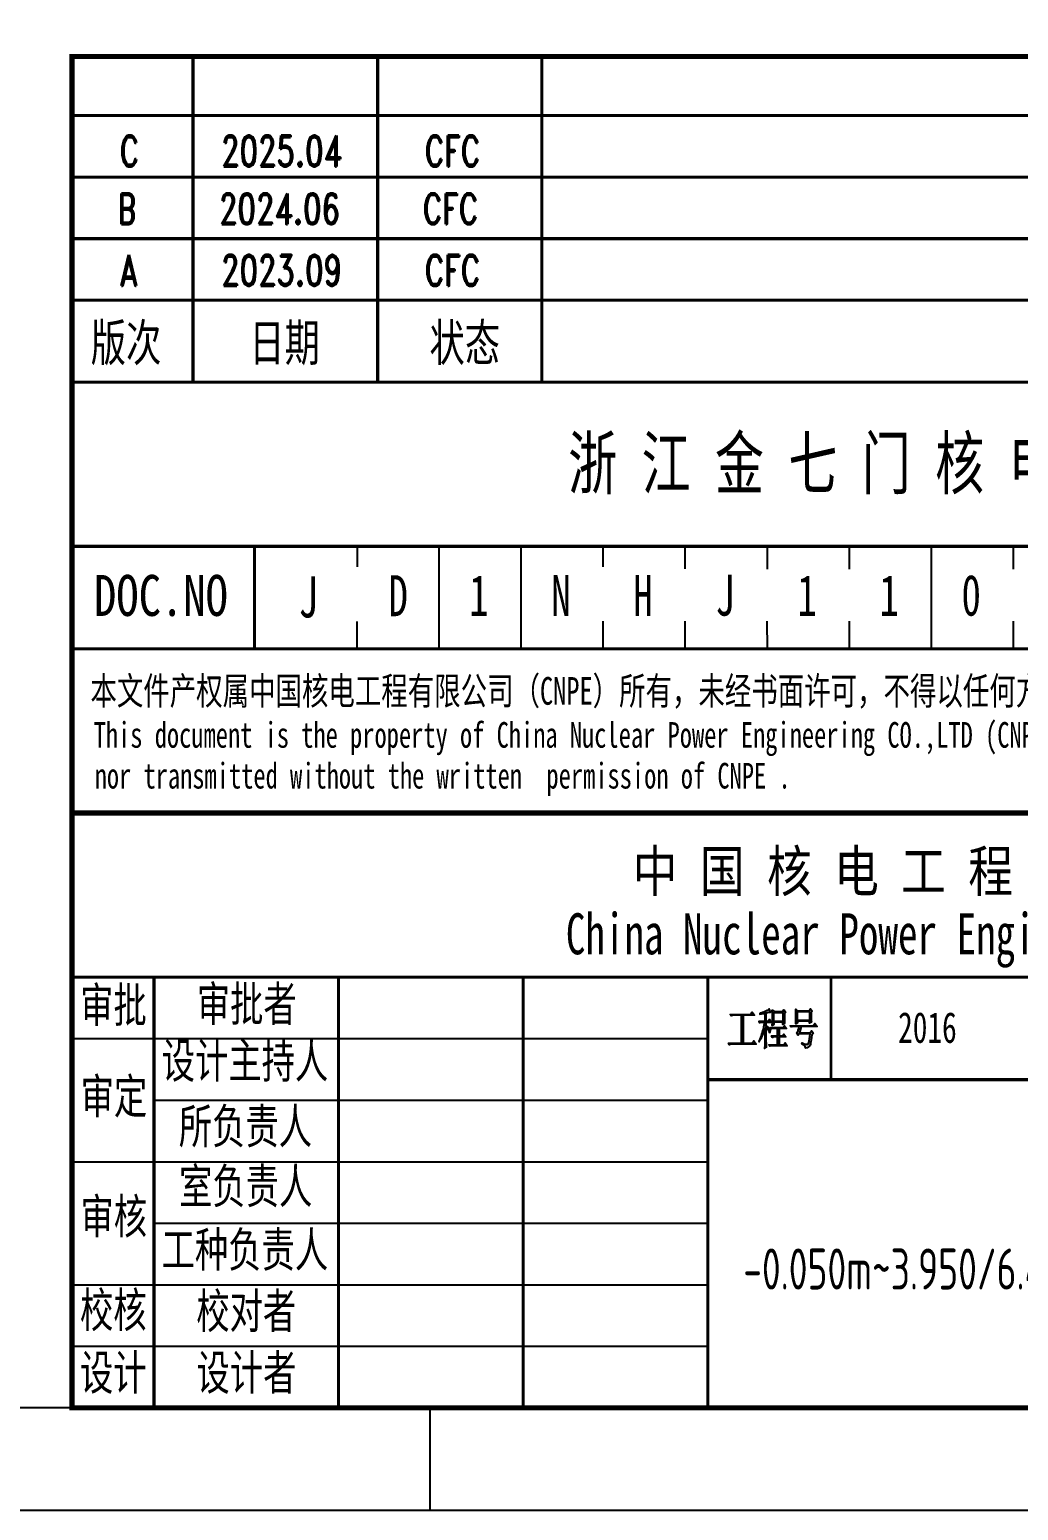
# Model space of a CAD drawing. Extents: x -383207 to 558143, y -95136 to 11777.
# Drawn here: x 404803 to 407213, y -93974 to -90364 of the extents above; entities that cross this region are included whole.
import ezdxf

# ---------------------------------------------------------------- set-up
doc = ezdxf.new("R2010")
doc.units = 0
doc.linetypes.add('CONTINOUS', pattern=[0])
doc.layers.get('0').update_dxf_attribs({"linetype": 'CONTINUOUS'})
for name, color, linetype in [('1', 7, 'CONTINUOUS'), ('BORDER', 7, 'CONTINUOUS'), ('B版云线202106', 2, 'CONTINUOUS'), ('TK', 4, 'CONTINUOUS'), ('图框', 4, 'CONTINOUS')]:
    doc.layers.add(name, color=color, linetype=linetype)
doc.styles.add('romand', font='romand.shx', dxfattribs={"width": 0.7, "height": 200, "bigfont": 'OCHINESE.shx'})
doc.styles.add('TSSD_Dimension', font='Tssdeng.shx', dxfattribs={"width": 0.7, "bigfont": 'tssdchn.shx'})
doc.styles.add('宋体', font='', dxfattribs={"width": 0.7})
doc.styles.get('宋体').set_extended_font_data('SimSun')

# ---------------------------------------------------------------- blocks, each defined once
blk = doc.blocks.new('tk1')
blk.add_lwpolyline([(46133.8, -541817.7), (82431.8, -541817.7), (82431.8, -562342.7), (46133.8, -562342.7)], close=True)
at = {"color": 4, "flags": 128}
for points in [[(78803.8, -562342.7), (78803.8, -562592.7)], [(82683.8, -562592.7), (45508.8, -562592.7)]]:
    blk.add_lwpolyline(points, dxfattribs=at)

msp = doc.modelspace()

# ---------------------------------------------------------------- hatches: boundary and pattern name
at = {"layer": '1'}
h = msp.add_hatch(color=2, dxfattribs=at)
h.paths.add_polyline_path([(406542.6, -92766.6), (406570, -92766.6), (406564.7, -92759.2), (406560.9, -92764.5), (406511.1, -92764.5), (406513.4, -92767.8), (406516.4, -92766.9), (406519.3, -92766.6), (406538.2, -92766.6), (406538.2, -92834.9), (406507, -92834.9), (406509.4, -92838.3), (406512.2, -92837.3), (406515.2, -92837.1), (406573.8, -92837.1), (406568.2, -92829.1), (406564.2, -92834.9), (406542.6, -92834.9)])
h.paths.add_polyline_path([(406598.9, -92804), (406598.8, -92797), (406598.8, -92793.7), (406601.1, -92797.1), (406602.9, -92800.7), (406604.4, -92804.3), (406604.7, -92805.4), (406606.2, -92808.8), (406607.9, -92807.8), (406608.1, -92807.1), (406608.9, -92803.2), (406607.8, -92799.4), (406607.6, -92799.1), (406605.7, -92797), (406603, -92794.9), (406599.7, -92792.6), (406598.8, -92792), (406598.8, -92783.7), (406611.1, -92783.7), (406606.4, -92777.1), (406603.2, -92781.6), (406598.8, -92781.6), (406598.8, -92760.8), (406603, -92759.8), (406606.2, -92759), (406608.6, -92758.7), (406609.3, -92758.7), (406605.5, -92751.2), (406603.8, -92753), (406601.1, -92754.8), (406597.7, -92756.7), (406595.9, -92757.5), (406592.5, -92758.9), (406589.4, -92760.1), (406586.4, -92761.1), (406583.7, -92761.8), (406582.8, -92762), (406582.8, -92763.7), (406586.8, -92763.1), (406590.1, -92762.6), (406593, -92762), (406595.1, -92761.7), (406595.1, -92781.6), (406580.5, -92781.6), (406582.8, -92785), (406585.4, -92783.7), (406594.2, -92783.7), (406593.7, -92787.5), (406593, -92791.5), (406592, -92795.8), (406591, -92800.2), (406589.8, -92804.9), (406588.7, -92808.7), (406587.5, -92812.6), (406586.2, -92816.6), (406584.7, -92820.5), (406583.1, -92824.5), (406581.5, -92828.5), (406580.8, -92830), (406581.3, -92831.3), (406585.1, -92824.9), (406586.9, -92821.4), (406588.6, -92817.7), (406590.1, -92813.9), (406591.7, -92810), (406593.1, -92805.9), (406594.4, -92801.6), (406595.1, -92799.1), (406595, -92804.9), (406595, -92834.1), (406594.9, -92837.9), (406594.9, -92841.5), (406594.7, -92844.8), (406594.7, -92847.5), (406599.1, -92844.5), (406599.1, -92843), (406599, -92840.9), (406599, -92834.9), (406598.9, -92831.1)])
h.paths.add_polyline_path([(406643.1, -92762), (406645.7, -92759.5), (406641.7, -92753.7), (406639.1, -92757.5), (406617.8, -92757.5), (406613.4, -92753.7), (406613.5, -92758.1), (406613.5, -92758.1), (406613.6, -92762.6), (406613.7, -92767), (406613.7, -92776.5), (406613.6, -92781), (406613.6, -92785.4), (406613.5, -92789.8), (406613.4, -92791.2), (406617.5, -92788.7), (406617.5, -92783.7), (406639.3, -92783.7), (406639.3, -92789.2), (406643.4, -92787), (406643.4, -92784.5), (406643.2, -92781.2), (406643.2, -92777.1), (406643.1, -92772)])
h.paths.add_polyline_path([(406617.5, -92759.5), (406639.3, -92759.5), (406639.3, -92781.6), (406617.5, -92781.6)], flags=16)
h.paths.add_polyline_path([(406630, -92798.6), (406647.8, -92798.6), (406643.1, -92792), (406639.9, -92796.6), (406609.6, -92796.6), (406611.9, -92800), (406614.5, -92798.6), (406626.2, -92798.6), (406626.2, -92817), (406611.3, -92817), (406613.7, -92820.4), (406616.3, -92819.2), (406626.2, -92819.2), (406626.2, -92838.7), (406605.3, -92838.7), (406607.6, -92842.1), (406610.5, -92841.1), (406613.4, -92840.7), (406649.9, -92840.7), (406644.9, -92833.8), (406641.3, -92838.7), (406630, -92838.7), (406630, -92819.2), (406646.3, -92819.2), (406641.7, -92812.4), (406638.5, -92817), (406630, -92817)])
h.paths.add_polyline_path([(406708.5, -92773.3), (406708.5, -92759.2), (406710.7, -92756.2), (406706.7, -92751.2), (406704.1, -92755.4), (406675.1, -92755.4), (406670.9, -92752), (406671, -92756.3), (406671, -92760.7), (406671.1, -92765.2), (406671.1, -92774.2), (406671, -92778.7), (406671, -92783.1), (406670.9, -92787.3), (406670.9, -92787.5), (406675.1, -92785.4), (406675.1, -92781.2), (406704.3, -92781.2), (406704.3, -92785.8), (406708.7, -92783.2), (406708.6, -92780.9), (406708.6, -92777.5)])
h.paths.add_polyline_path([(406675.1, -92757.5), (406704.3, -92757.5), (406704.3, -92779.1), (406675.1, -92779.1)], flags=16)
h.paths.add_polyline_path([(406683.7, -92794.1), (406722.5, -92794.1), (406717.1, -92786.7), (406713.3, -92792), (406657.1, -92792), (406659.5, -92795.3), (406662.1, -92794.1), (406678.7, -92794.1), (406677.8, -92798.9), (406676.7, -92802.9), (406676.3, -92804.1), (406674.4, -92807.8), (406672.9, -92809.6), (406676.3, -92815.4), (406678.9, -92811.6), (406705.7, -92811.6), (406705, -92818.6), (406704.2, -92824.4), (406703.4, -92829), (406702.4, -92832.7), (406701.5, -92835.1), (406700.5, -92836.5), (406698.5, -92837.2), (406696, -92837.2), (406692.9, -92836.6), (406689.3, -92835.4), (406685.9, -92834.1), (406685.7, -92835.8), (406689.3, -92838.3), (406692, -92840.9), (406693.8, -92843.6), (406694.6, -92846.4), (406694.7, -92847), (406698.3, -92845.6), (406700.9, -92844.2), (406701.5, -92843.7), (406703.8, -92841.5), (406705.5, -92839.1), (406706.2, -92837.4), (406706.9, -92834.7), (406707.8, -92831), (406708.6, -92826.2), (406709.4, -92820.4), (406710.1, -92814.1), (406713.1, -92811.2), (406708.7, -92804.9), (406705.5, -92809.6), (406679.5, -92809.6)])

# ---------------------------------------------------------------- linework, layer by layer
at = {"color": 2, "linetype": 'Continuous'}
msp.add_line((405351.5, -91623.4), (405351.5, -91873.4), dxfattribs=at)
msp.add_lwpolyline([(372483.6, -72948.5), (409658.6, -72948.5), (409658.6, -93973.5), (372483.6, -93973.5)], close=True)
at = {"layer": '1', "color": 2}
for p, q in [((404906.4, -92225.1), (404906.4, -90429.3)), ((405601.5, -91648.4), (405601.5, -91648.4)), ((405801.5, -91873.4), (405801.5, -91623.4)), ((406001.5, -91873.4), (406001.5, -91623.4)), ((406201.5, -91673.4), (406201.5, -91623.4)), ((406401.5, -91678.6), (406401.5, -91623.4)), ((406601.5, -91679.4), (406601.5, -91623.4)), ((406801.6, -91679.4), (406801.6, -91623.4)), ((407001.6, -91873.4), (407001.6, -91623.4)), ((407201.6, -91679.4), (407201.6, -91623.4)), ((405601.5, -91873.4), (405601.5, -91806.4)), ((406201.5, -91873.4), (406201.5, -91805.5)), ((406401.5, -91873.4), (406401.3, -91805.5)), ((406601.5, -91873.4), (406601.3, -91805.5)), ((406801.6, -91873.4), (406801.6, -91805.5)), ((407201.6, -91873.4), (407201.6, -91805.5)), ((409401.7, -91873.4), (404901.5, -91873.4)), ((404906.4, -92823.5), (406456.5, -92823.5)), ((405106.4, -92973.5), (406456.5, -92973.5)), ((404906.4, -93123.5), (406456.5, -93123.5)), ((405106.4, -93273.5), (406456.5, -93273.5)), ((404906.4, -93423.5), (406456.5, -93423.5)), ((404906.4, -93573.5), (406456.5, -93573.5)), ((409406.6, -93723.5), (404906.4, -93723.5)), ((409406.6, -93723.5), (404906.4, -93723.5))]:
    msp.add_line(p, q, dxfattribs=at)
at = {"layer": '1', "color": 2, "const_width": 12.5}
for points in [[(404906.4, -93723.5), (409406.6, -93723.5), (409406.6, -90429.3), (404906.4, -90429.3)], [(404906.4, -92273.5), (409406.6, -92273.5), (409406.6, -93723.5), (404906.4, -93723.5)]]:
    msp.add_lwpolyline(points, close=True, dxfattribs=at)
at = {"layer": '1', "color": 2}
for points, const_width in [([(405201.5, -90423.4), (405201.5, -91223.4)], 7.5), ([(405651.5, -90423.4), (405651.5, -91223.4)], 7.5), ([(406051.5, -90423.4), (406051.5, -91223.4)], 7.5), ([(404901.5, -90573.4), (409401.7, -90573.4)], 7.5), ([(404901.5, -90723.4), (409401.7, -90723.4)], 7.5), ([(404901.5, -90873.4), (409401.7, -90873.4)], 7.5), ([(404901.5, -91023.4), (409401.7, -91023.4)], 7.5), ([(404901.5, -91223.4), (409401.7, -91223.4)], 7.5), ([(404901.5, -91623.4), (409401.7, -91623.4)], 7.5), ([(405351.5, -91623.4), (405351.5, -91873.4)], 7.5), ([(404901.5, -91873.4), (409401.7, -91873.4)], 7.5), ([(404906.4, -91873.4), (409406.6, -91873.4)], 7.5), ([(404906.4, -92673.5), (409406.6, -92673.5)], 7.5), ([(405106.4, -92673.5), (405106.4, -93723.5)], 7.5), ([(405556.4, -92673.5), (405556.4, -93723.5)], 7.5), ([(406006.5, -92673.5), (406006.5, -93723.5)], 7.5), ([(406456.5, -92673.5), (406456.5, -93723.5)], 7.5), ([(406756.5, -92673.5), (406756.5, -92923.5)], 6.25), ([(406456.5, -92923.5), (409406.6, -92923.5)], 7.5)]:
    msp.add_lwpolyline(points, dxfattribs=dict(at, const_width=const_width))
for points in [[(406515.2, -92837.1), (406512.2, -92837.3), (406509.4, -92838.3), (406507, -92834.9), (406538.2, -92834.9), (406538.2, -92766.6), (406519.3, -92766.6), (406516.4, -92766.9), (406513.4, -92767.8), (406511.1, -92764.5), (406560.9, -92764.5), (406564.7, -92759.2), (406570, -92766.6), (406542.6, -92766.6), (406542.6, -92834.9), (406564.2, -92834.9), (406568.2, -92829.1), (406573.8, -92837.1)], [(406604.4, -92804.3), (406604.7, -92805.4), (406606.2, -92808.8), (406607.9, -92807.8), (406608.1, -92807.1), (406608.9, -92803.2), (406607.8, -92799.4), (406607.6, -92799.1), (406605.7, -92797), (406603, -92794.9), (406599.7, -92792.6), (406598.8, -92792), (406598.8, -92783.7), (406611.1, -92783.7), (406606.4, -92777.1), (406603.2, -92781.6), (406598.8, -92781.6), (406598.8, -92760.8), (406603, -92759.8), (406606.2, -92759), (406608.6, -92758.7), (406609.3, -92758.7), (406605.5, -92751.2), (406603.8, -92753), (406601.1, -92754.8), (406597.7, -92756.7), (406595.9, -92757.5), (406592.5, -92758.9), (406589.4, -92760.1), (406586.4, -92761.1), (406583.7, -92761.8), (406582.8, -92762), (406582.8, -92763.7), (406586.8, -92763.1), (406590.1, -92762.6), (406593, -92762), (406595.1, -92761.7), (406595.1, -92781.6), (406580.5, -92781.6), (406582.8, -92785), (406585.4, -92783.7), (406594.2, -92783.7), (406593.7, -92787.5), (406593, -92791.5), (406592, -92795.8), (406591, -92800.2), (406589.8, -92804.9), (406588.7, -92808.7), (406587.5, -92812.6), (406586.2, -92816.6), (406584.7, -92820.5), (406583.1, -92824.5), (406581.5, -92828.5), (406580.8, -92830), (406581.3, -92831.3), (406585.1, -92824.9), (406586.9, -92821.4), (406588.6, -92817.7), (406590.1, -92813.9), (406591.7, -92810), (406593.1, -92805.9), (406594.4, -92801.6), (406595.1, -92799.1), (406595, -92804.9), (406595, -92834.1), (406594.9, -92837.9), (406594.9, -92841.5), (406594.7, -92844.8), (406594.7, -92847.5), (406599.1, -92844.5), (406599.1, -92843), (406599, -92840.9), (406599, -92834.9), (406598.9, -92831.1), (406598.9, -92804), (406598.8, -92797), (406598.8, -92793.7), (406601.1, -92797.1), (406602.9, -92800.7)], [(406617.5, -92781.6), (406617.5, -92759.5), (406639.3, -92759.5), (406639.3, -92781.6)], [(406675.1, -92755.4), (406704.1, -92755.4), (406706.7, -92751.2), (406710.7, -92756.2), (406708.5, -92759.2), (406708.5, -92773.3), (406708.6, -92777.5), (406708.6, -92780.9), (406708.7, -92783.2), (406704.3, -92785.8), (406704.3, -92781.2), (406675.1, -92781.2), (406675.1, -92785.4), (406670.9, -92787.5), (406670.9, -92787.3), (406671, -92783.1), (406671, -92778.7), (406671.1, -92774.2), (406671.1, -92765.2), (406671, -92760.7), (406671, -92756.3), (406670.9, -92752)], [(406675.1, -92779.1), (406675.1, -92757.5), (406704.3, -92757.5), (406704.3, -92779.1)], [(406630, -92817), (406638.5, -92817), (406641.7, -92812.4), (406646.3, -92819.2), (406630, -92819.2), (406630, -92838.7), (406641.3, -92838.7), (406644.9, -92833.8), (406649.9, -92840.7), (406613.4, -92840.7), (406610.5, -92841.1), (406607.6, -92842.1), (406605.3, -92838.7), (406626.2, -92838.7), (406626.2, -92819.2), (406616.3, -92819.2), (406613.7, -92820.4), (406611.3, -92817), (406626.2, -92817), (406626.2, -92798.6), (406614.5, -92798.6), (406611.9, -92800), (406609.6, -92796.6), (406639.9, -92796.6), (406643.1, -92792), (406647.8, -92798.6), (406630, -92798.6)], [(406659.5, -92795.3), (406657.1, -92792), (406713.3, -92792), (406717.1, -92786.7), (406722.5, -92794.1), (406683.7, -92794.1), (406679.5, -92809.6), (406705.5, -92809.6), (406708.7, -92804.9), (406713.1, -92811.2), (406710.1, -92814.1), (406709.4, -92820.4), (406708.6, -92826.2), (406707.8, -92831), (406706.9, -92834.7), (406706.2, -92837.4), (406705.5, -92839.1), (406703.8, -92841.5), (406701.5, -92843.7), (406700.9, -92844.2), (406698.3, -92845.6), (406694.7, -92847), (406694.6, -92846.4), (406693.8, -92843.6), (406692, -92840.9), (406689.3, -92838.3), (406685.7, -92835.8), (406685.9, -92834.1), (406689.3, -92835.4), (406692.9, -92836.6), (406696, -92837.2), (406698.5, -92837.2), (406700.3, -92836.6), (406700.5, -92836.5), (406701.5, -92835.1), (406702.4, -92832.7), (406703.4, -92829), (406704.2, -92824.4), (406705, -92818.6), (406705.7, -92811.6), (406678.9, -92811.6), (406676.3, -92815.4), (406672.9, -92809.6), (406674.4, -92807.8), (406676.3, -92804.1), (406676.7, -92802.9), (406677.8, -92798.9), (406678.7, -92794.1), (406662.1, -92794.1)]]:
    msp.add_lwpolyline(points, close=True, dxfattribs=at)
for points in [[(406613.5, -92758.1), (406613.4, -92753.7)], [(406613.4, -92753.7), (406617.8, -92757.5), (406639.1, -92757.5), (406641.7, -92753.7), (406645.7, -92759.5), (406643.1, -92762), (406643.1, -92772), (406643.2, -92777.1), (406643.2, -92781.2), (406643.4, -92784.5), (406643.4, -92787), (406639.3, -92789.2), (406639.3, -92783.7), (406617.5, -92783.7), (406617.5, -92788.7), (406613.4, -92791.2), (406613.5, -92789.8), (406613.6, -92785.4), (406613.6, -92781), (406613.7, -92776.5), (406613.7, -92767), (406613.6, -92762.6), (406613.5, -92758.1)]]:
    msp.add_lwpolyline(points, dxfattribs=at)
at = {"layer": 'BORDER', "color": 2}
msp.add_line((405601.5, -91623.4), (405601.2, -91673.4), dxfattribs=at)
at = {"layer": '图框', "color": 2}
msp.add_line((409406.6, -93723.5), (404906.4, -93723.5), dxfattribs=at)

# ---------------------------------------------------------------- block references
at = {"layer": 'B版云线202106'}
msp.add_blockref('tk1', (326974.8, 468619.2), dxfattribs=at)

# ---------------------------------------------------------------- texts
at = {"color": 2, "style": '宋体', "width": 0.7}
msp.add_text('浙 江 金 七 门 核 电 厂 1、2 号 机 组', height=125.006, dxfattribs=at).set_placement((406116, -91482.9))
at = {"color": 2, "linetype": 'Continuous', "attachment_point": 5, "style": '宋体'}
for s, width, insert, char_height in [('J', 144.377, (405482.4, -91747.6), 100), ('D', 169.011, (405701.6, -91743.7), 100), ('1', 169.011, (405898.3, -91743.2), 100), ('N', 169.011, (406098.3, -91743.2), 100), ('H', 2500.122, (406298.3, -91743.2), 100), ('J', 169.011, (406498.3, -91743.2), 100), ('1', 169.011, (406698.3, -91743.2), 100), ('1', 169.011, (406898.3, -91743.2), 100), ('0', 169.011, (407098.3, -91743.2), 100), ('2016', 432.741, (406991.6, -92796.9), 75)]:
    msp.add_mtext_dynamic_manual_height_columns(s, width=width, gutter_width=25, heights=[0], dxfattribs=dict(at, insert=insert, char_height=char_height))
at = {"color": 2, "char_height": 85.004, "attachment_point": 1, "style": '宋体'}
for s, width, heights, insert in [('\\pi20.00656;审批', 200.01, [111], (404906.4, -92699)), ('\\pi92.97107;审批者', 429.904, [0], (405117.7, -92696.2)), ('\\pi7.51818;设计主持人', 429.904, [0], (405117.7, -92834.4)), ('\\pi21.16356;审定', 200.01, [0], (404906.4, -92921.3)), ('\\pi49.17027;所负责人', 429.904, [0], (405117.7, -92994.4)), ('\\pi49.83141;室负责人', 429.904, [0], (405117.7, -93140.3)), ('\\pi20.83299;审核', 200.01, [0], (404906.4, -93214.1)), ('\\pi7.3529;工种负责人', 429.904, [0], (405117.7, -93295.2)), ('\\pi19.67598;校核', 200.01, [0], (404906.4, -93442.3)), ('\\pi91.81407;校对者', 429.904, [110.5], (405117.7, -93444.8)), ('\\pi19.5107;设计', 200.01, [0], (404906.4, -93594.9)), ('\\pi92.30992;设计者', 429.904, [110.5], (405117.7, -93594.9))]:
    msp.add_mtext_dynamic_manual_height_columns(s, width=width, gutter_width=25, heights=heights, dxfattribs=dict(at, insert=insert))
at = {"layer": '1', "color": 2, "style": '宋体'}
for s, height, width, p in [('版次', 90, 0.7, (404952.3, -91171.7)), ('日期 ', 90, 0.7, (405338.7, -91171.7)), ('状态', 90, 0.7, (405778, -91171.7)), ('DOC.NO', 100, 0.8, (404960.1, -91793.1)), ('中 国 核 电 工 程 有 限 公 司', 100.005, 0.8, (406273.4, -92465.2)), ('China Nuclear Power Engineering Co., Ltd', 100.005, 0.7, (406110.2, -92617.9))]:
    msp.add_text(s, height=height, dxfattribs=dict(at, width=width)).set_placement(p)
at = {"layer": '1', "color": 2, "ltscale": 0.8, "style": '宋体', "width": 0.7}
for s, height, p in [('本文件产权属中国核电工程有限公司（CNPE）所有，未经书面许可，不得以任何方式复制、传播、发表和外传。', 67.503, (404951.4, -92009.5)), ('This document is the property of China Nuclear Power Engineering CO.,LTD (CNPE) , no part of this document may be', 62.5031, (404959.3, -92114.3)), ('nor transmitted without the written  permission of CNPE .', 62.503, (404961.7, -92213.8))]:
    msp.add_text(s, height=height, dxfattribs=at).set_placement(p)
at = {"layer": 'TK', "color": 6, "style": 'romand', "width": 0.7}
for s, p in [('C', (405022.7, -90697.2)), ('2025.04', (405270, -90697.2)), ('CFC', (405766.5, -90697.2))]:
    msp.add_text(s, height=75, dxfattribs=at).set_placement(p)
at = {"layer": 'TK', "color": 2, "style": 'romand', "width": 0.7}
for s, p in [('B', (405017.8, -90838)), ('2024.06', (405265, -90838)), ('CFC', (405761.6, -90838)), ('A', (405022.7, -90988)), ('2023.09', (405270, -90988)), ('CFC', (405766.6, -90988))]:
    msp.add_text(s, height=75, dxfattribs=at).set_placement(p)
at = {"layer": 'TK', "color": 1, "style": 'TSSD_Dimension', "width": 0.7}
msp.add_text('-0.050m~3.950/6.450m标高 墙N2003,N2004模板图', height=100.005, dxfattribs=at).set_placement((406542.7, -93435.1))

doc.saveas('drawing.dxf')
